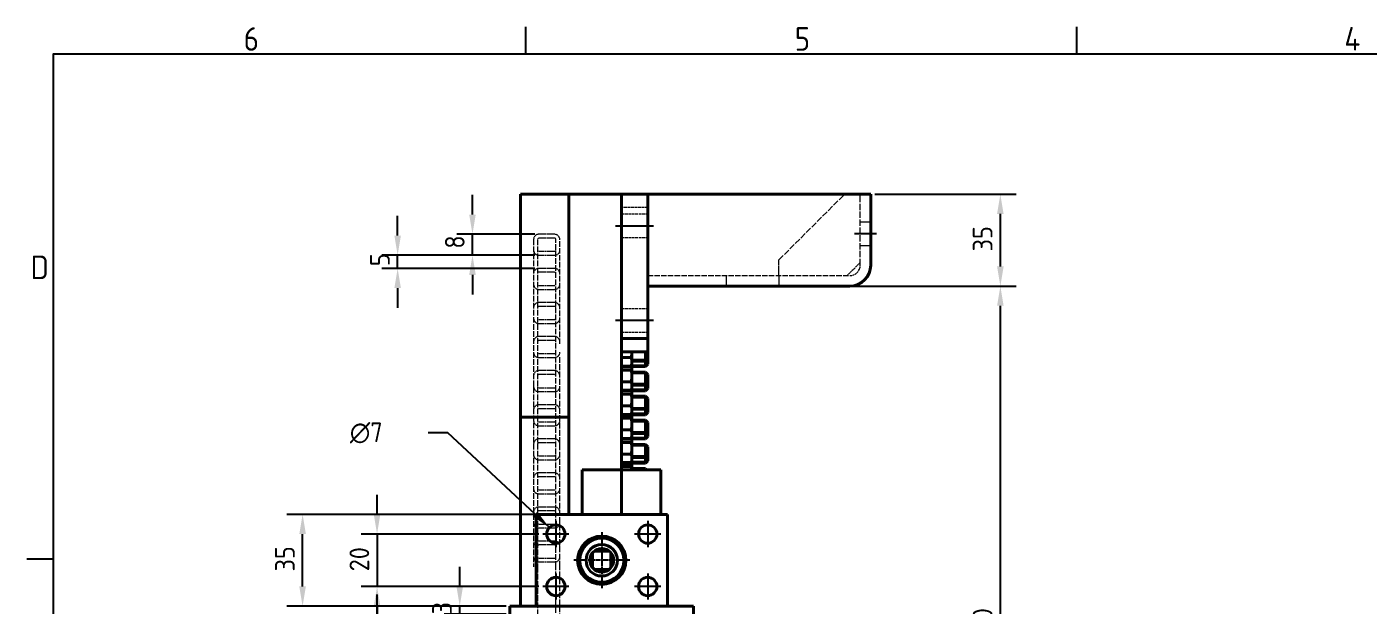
# Model space of a CAD drawing. Header units: millimetres. Extents: x 0 to 2375, y 0 to 3360.
# Drawn here: x 20 to 531, y 3120 to 3340 of the extents above; entities that cross this region are included whole.
import ezdxf

# ---------------------------------------------------------------- set-up
doc = ezdxf.new("R2010")
doc.units = ezdxf.units.MM
doc.linetypes.add('DPJA0641_Hot Stamping Coil$0$CHAIN', pattern=[0.3543, 0.2362, -0.0295, 0.0591, -0.0295])
doc.linetypes.add('DPJA0641_Hot Stamping Coil$0$DASHED', pattern=[0.2067, 0.1654, -0.0413])
for name, color, linetype, lineweight in [('DPJA0641_Hot Stamping Coil$0$가려진 것(ISO)', 2, 'DPJA0641_Hot Stamping Coil$0$DASHED', 18), ('DPJA0641_Hot Stamping Coil$0$가시적인 것(ISO)', 3, 'Continuous', 40), ('DPJA0641_Hot Stamping Coil$0$가시적인 좁은 것(ISO)', 3, 'Continuous', 35), ('DPJA0641_Hot Stamping Coil$0$경계(ISO)', 7, 'Continuous', 25), ('DPJA0641_Hot Stamping Coil$0$기호(ISO)', 5, 'Continuous', 25), ('DPJA0641_Hot Stamping Coil$0$중심 표식(ISO)', 1, 'Continuous', 25), ('DPJA0641_Hot Stamping Coil$0$중심선(ISO)', 1, 'Continuous', 25), ('DPJA0641_Hot Stamping Coil$0$치수(ISO)', 2, 'Continuous', 25)]:
    doc.layers.add(name, color=color, linetype=linetype, lineweight=lineweight)
doc.styles.add('DPJA0641_Hot Stamping Coil$0$문자 텍스트_PSTEK_POSCO', font='isocp.shx')
doc.styles.add('DPJA0641_Hot Stamping Coil$0$치수 텍스트_PSTEK_POSCO', font='isocp.shx')
doc.dimstyles.new('DPJA0641_Hot Stamping Coil$0$치수_PSTEK_POSCO', dxfattribs={"dimscale": 3, "dimtxt": 2.5, "dimasz": 2.5, "dimexe": 2, "dimexo": 0.5, "dimgap": 1, "dimtad": 1, "dimrnd": 1e-08, "dimdsep": 46, "dimtxsty": 'DPJA0641_Hot Stamping Coil$0$치수 텍스트_PSTEK_POSCO', "dimcen": 0.09, "dimdle": 10, "dimclrd": 7, "dimclre": 7, "dimclrt": 2, "dimadec": 1, "dimazin": 2, "dimtfac": 1, "dimtmove": 0, "dimatfit": 3, "dimfxl": 0, "dimtolj": 1, "dimlwd": -1, "dimlwe": -1, "dimarcsym": 0})
doc.dimstyles.new('DPJA0641_Hot Stamping Coil$0$치수_PSTEK_POSCO$7', dxfattribs={"dimscale": 3, "dimtxt": 2.5, "dimasz": 2.5, "dimexe": 2, "dimexo": 0.5, "dimgap": 1, "dimtad": 1, "dimrnd": 1e-08, "dimdsep": 46, "dimtxsty": 'DPJA0641_Hot Stamping Coil$0$치수 텍스트_PSTEK_POSCO', "dimcen": 0.09, "dimdle": 10, "dimclrd": 7, "dimclre": 7, "dimclrt": 2, "dimadec": 1, "dimazin": 2, "dimtfac": 1, "dimtmove": 0, "dimatfit": 3, "dimfxl": 0, "dimtolj": 1, "dimlwd": -1, "dimlwe": -1, "dimarcsym": 0})

# ---------------------------------------------------------------- blocks, each defined once
blk = doc.blocks.new('DPJA0641_Hot Stamping Coil$0$경계 Default Border')
at = {"layer": 'DPJA0641_Hot Stamping Coil$0$경계(ISO)'}
for p, q in [((70, 287), (70, 290.4)), ((140, 287), (140, 290.4)), ((10, 222.75), (6.6, 222.75))]:
    blk.add_line(p, q, dxfattribs=at)
at = {"layer": 'DPJA0641_Hot Stamping Coil$0$경계(ISO)', "flags": 128}
blk.add_lwpolyline([(10, 10), (10, 287), (410, 287), (410, 10), (10, 10)], dxfattribs=at)
at = {"layer": 'DPJA0641_Hot Stamping Coil$0$경계(ISO)', "color": 2, "char_height": 3, "attachment_point": 7, "style": 'DPJA0641_Hot Stamping Coil$0$문자 텍스트_PSTEK_POSCO'}
for s, insert in [('6', (34.14, 287.37)), ('5', (104.14, 287.37)), ('4', (173.97, 287.4)), ('D', (7.08, 258.35))]:
    blk.add_mtext(s, dxfattribs=dict(at, insert=insert))
blk = doc.blocks.new('*D265')
at = {"layer": 'Defpoints', "color": 0}
for p in [(184.78, 650.39), (203.91, 650.39), (203.91, 647.39)]:
    blk.add_point(p, dxfattribs=at)
at = {"layer": 'DPJA0641_Hot Stamping Coil$0$치수(ISO)', "color": 7}
for p, q in [((184.78, 657.89), (184.78, 665.39)), ((202.41, 650.39), (178.78, 650.39)), ((184.78, 647.39), (184.78, 650.39)), ((202.41, 647.39), (178.78, 647.39)), ((184.78, 639.89), (184.78, 632.39))]:
    blk.add_line(p, q, dxfattribs=at)
for points in [[(183.53, 657.89), (186.03, 657.89), (184.78, 650.39)], [(183.53, 639.89), (186.03, 639.89), (184.78, 647.39)]]:
    blk.add_solid(points, dxfattribs=at)
at = {"layer": 'DPJA0641_Hot Stamping Coil$0$치수(ISO)', "color": 2, "insert": (178.03, 647.24), "char_height": 7.5, "attachment_point": 4, "rotation": 90, "style": 'DPJA0641_Hot Stamping Coil$0$치수 텍스트_PSTEK_POSCO'}
blk.add_mtext('\\A1;3', dxfattribs=at)
blk = doc.blocks.new('*D266')
at = {"layer": 'Defpoints', "color": 0}
for p in [(124.89, 685.39), (231.41, 685.39), (203.91, 650.39)]:
    blk.add_point(p, dxfattribs=at)
at = {"layer": 'DPJA0641_Hot Stamping Coil$0$치수(ISO)', "color": 7}
for p, q in [((229.91, 685.39), (118.89, 685.39)), ((124.89, 657.89), (124.89, 677.89)), ((202.41, 650.39), (118.89, 650.39))]:
    blk.add_line(p, q, dxfattribs=at)
for points in [[(123.64, 677.89), (126.14, 677.89), (124.89, 685.39)], [(123.64, 657.89), (126.14, 657.89), (124.89, 650.39)]]:
    blk.add_solid(points, dxfattribs=at)
at = {"layer": 'DPJA0641_Hot Stamping Coil$0$치수(ISO)', "color": 2, "insert": (118.14, 663.61), "char_height": 7.5, "attachment_point": 4, "rotation": 90, "style": 'DPJA0641_Hot Stamping Coil$0$치수 텍스트_PSTEK_POSCO'}
blk.add_mtext('\\A1;35', dxfattribs=at)
blk = doc.blocks.new('*D268')
at = {"layer": 'Defpoints', "color": 0}
for p in [(216.41, 677.89), (153.27, 657.89), (216.41, 657.89)]:
    blk.add_point(p, dxfattribs=at)
at = {"layer": 'DPJA0641_Hot Stamping Coil$0$치수(ISO)', "color": 7}
for p, q in [((153.27, 685.39), (153.27, 692.89)), ((214.91, 677.89), (147.27, 677.89)), ((153.27, 677.89), (153.27, 657.89)), ((214.91, 657.89), (147.27, 657.89)), ((153.27, 650.39), (153.27, 642.89))]:
    blk.add_line(p, q, dxfattribs=at)
for points in [[(152.02, 685.39), (154.52, 685.39), (153.27, 677.89)], [(152.02, 650.39), (154.52, 650.39), (153.27, 657.89)]]:
    blk.add_solid(points, dxfattribs=at)
at = {"layer": 'DPJA0641_Hot Stamping Coil$0$치수(ISO)', "color": 2, "insert": (146.52, 663.67), "char_height": 7.5, "attachment_point": 4, "rotation": 90, "style": 'DPJA0641_Hot Stamping Coil$0$치수 텍스트_PSTEK_POSCO'}
blk.add_mtext('\\A1;20', dxfattribs=at)
blk = doc.blocks.new('*D269')
at = {"layer": 'Defpoints', "color": 0}
for p in [(216.41, 639.89), (153.27, 619.89), (216.41, 619.89)]:
    blk.add_point(p, dxfattribs=at)
at = {"layer": 'DPJA0641_Hot Stamping Coil$0$치수(ISO)', "color": 7}
for p, q in [((153.27, 647.39), (153.27, 654.89)), ((214.91, 639.89), (147.27, 639.89)), ((153.27, 639.89), (153.27, 619.89)), ((214.91, 619.89), (147.27, 619.89)), ((153.27, 612.39), (153.27, 604.89))]:
    blk.add_line(p, q, dxfattribs=at)
for points in [[(152.02, 647.39), (154.52, 647.39), (153.27, 639.89)], [(152.02, 612.39), (154.52, 612.39), (153.27, 619.89)]]:
    blk.add_solid(points, dxfattribs=at)
at = {"layer": 'DPJA0641_Hot Stamping Coil$0$치수(ISO)', "color": 2, "insert": (146.52, 625.67), "char_height": 7.5, "attachment_point": 4, "rotation": 90, "style": 'DPJA0641_Hot Stamping Coil$0$치수 텍스트_PSTEK_POSCO'}
blk.add_mtext('\\A1;20', dxfattribs=at)
blk = doc.blocks.new('*D282')
at = {"layer": 'Defpoints', "color": 0}
for p in [(333.41, 772.39), (390.8, 772.39), (333.41, 512.39)]:
    blk.add_point(p, dxfattribs=at)
at = {"layer": 'DPJA0641_Hot Stamping Coil$0$치수(ISO)', "color": 7}
for p, q in [((334.91, 772.39), (396.8, 772.39)), ((390.8, 519.89), (390.8, 764.89)), ((334.91, 512.39), (396.8, 512.39))]:
    blk.add_line(p, q, dxfattribs=at)
for points in [[(389.55, 764.89), (392.05, 764.89), (390.8, 772.39)], [(389.55, 519.89), (392.05, 519.89), (390.8, 512.39)]]:
    blk.add_solid(points, dxfattribs=at)
at = {"layer": 'DPJA0641_Hot Stamping Coil$0$치수(ISO)', "color": 2, "insert": (384.05, 635.54), "char_height": 7.5, "attachment_point": 4, "rotation": 90, "style": 'DPJA0641_Hot Stamping Coil$0$치수 텍스트_PSTEK_POSCO'}
blk.add_mtext('\\A1;260', dxfattribs=at)
blk = doc.blocks.new('*D283')
at = {"layer": 'Defpoints', "color": 0}
for p in [(341.41, 807.39), (390.8, 807.39), (333.41, 772.39)]:
    blk.add_point(p, dxfattribs=at)
at = {"layer": 'DPJA0641_Hot Stamping Coil$0$치수(ISO)', "color": 7}
for p, q in [((342.91, 807.39), (396.8, 807.39)), ((390.8, 779.89), (390.8, 799.89)), ((334.91, 772.39), (396.8, 772.39))]:
    blk.add_line(p, q, dxfattribs=at)
for points in [[(389.55, 799.89), (392.05, 799.89), (390.8, 807.39)], [(389.55, 779.89), (392.05, 779.89), (390.8, 772.39)]]:
    blk.add_solid(points, dxfattribs=at)
at = {"layer": 'DPJA0641_Hot Stamping Coil$0$치수(ISO)', "color": 2, "insert": (384.05, 785.61), "char_height": 7.5, "attachment_point": 4, "rotation": 90, "style": 'DPJA0641_Hot Stamping Coil$0$치수 텍스트_PSTEK_POSCO'}
blk.add_mtext('\\A1;35', dxfattribs=at)
blk = doc.blocks.new('*D298')
at = {"layer": 'Defpoints', "color": 0}
for p in [(189.63, 792.16), (214.91, 792.16), (214.91, 784.16)]:
    blk.add_point(p, dxfattribs=at)
at = {"layer": 'DPJA0641_Hot Stamping Coil$0$치수(ISO)', "color": 7}
for p, q in [((189.63, 799.66), (189.63, 807.16)), ((213.41, 792.16), (183.63, 792.16)), ((189.63, 784.16), (189.63, 792.16)), ((213.41, 784.16), (183.63, 784.16)), ((189.63, 776.66), (189.63, 769.16))]:
    blk.add_line(p, q, dxfattribs=at)
for points in [[(188.38, 799.66), (190.88, 799.66), (189.63, 792.16)], [(188.38, 776.66), (190.88, 776.66), (189.63, 784.16)]]:
    blk.add_solid(points, dxfattribs=at)
at = {"layer": 'DPJA0641_Hot Stamping Coil$0$치수(ISO)', "color": 2, "insert": (182.88, 786.66), "char_height": 7.5, "attachment_point": 4, "rotation": 90, "style": 'DPJA0641_Hot Stamping Coil$0$치수 텍스트_PSTEK_POSCO'}
blk.add_mtext('\\A1;8', dxfattribs=at)
blk = doc.blocks.new('*D299')
at = {"layer": 'Defpoints', "color": 0}
for p in [(161.11, 784.16), (214.91, 784.16), (214.91, 779.16)]:
    blk.add_point(p, dxfattribs=at)
at = {"layer": 'DPJA0641_Hot Stamping Coil$0$치수(ISO)', "color": 7}
for p, q in [((161.11, 791.66), (161.11, 799.16)), ((213.41, 784.16), (155.11, 784.16)), ((161.11, 779.16), (161.11, 784.16)), ((213.41, 779.16), (155.11, 779.16)), ((161.11, 771.66), (161.11, 764.16))]:
    blk.add_line(p, q, dxfattribs=at)
for points in [[(159.86, 791.66), (162.36, 791.66), (161.11, 784.16)], [(159.86, 771.66), (162.36, 771.66), (161.11, 779.16)]]:
    blk.add_solid(points, dxfattribs=at)
at = {"layer": 'DPJA0641_Hot Stamping Coil$0$치수(ISO)', "color": 2, "insert": (154.36, 780), "char_height": 7.5, "attachment_point": 4, "rotation": 90, "style": 'DPJA0641_Hot Stamping Coil$0$치수 텍스트_PSTEK_POSCO'}
blk.add_mtext('\\A1;5', dxfattribs=at)
blk = doc.blocks.new('DPJA0641_Hot Stamping Coil')
at = {"layer": 'DPJA0641_Hot Stamping Coil$0$가려진 것(ISO)', "color": 131, "ltscale": 14.253886}
blk.add_line((306.41, 782.392), (331.41, 807.392), dxfattribs=at)
at = {"layer": 'DPJA0641_Hot Stamping Coil$0$가려진 것(ISO)', "color": 131, "ltscale": 14.513788}
blk.add_line((337.41, 780.392), (337.41, 807.392), dxfattribs=at)
at = {"layer": 'DPJA0641_Hot Stamping Coil$0$가려진 것(ISO)', "color": 131, "ltscale": 6.348889}
for p, q in [((256.41, 802.392), (246.41, 802.392)), ((246.41, 799.892), (256.41, 799.892)), ((246.41, 790.892), (256.41, 790.892)), ((246.41, 763.892), (256.41, 763.892)), ((246.41, 754.892), (256.41, 754.892))]:
    blk.add_line(p, q, dxfattribs=at)
at = {"layer": 'DPJA0641_Hot Stamping Coil$0$가려진 것(ISO)', "color": 131, "ltscale": 2.539495}
for p, q in [((337.41, 796.892), (341.41, 796.892)), ((337.41, 787.892), (341.41, 787.892)), ((286.41, 772.392), (286.41, 776.392)), ((306.41, 776.392), (306.41, 772.392))]:
    blk.add_line(p, q, dxfattribs=at)
at = {"layer": 'DPJA0641_Hot Stamping Coil$0$가려진 것(ISO)', "color": 1, "ltscale": 3.809293}
for p, q in [((220.91, 792.156), (214.91, 792.156)), ((220.91, 790.656), (214.91, 790.656)), ((214.91, 785.657), (220.91, 785.657)), ((214.91, 784.157), (220.91, 784.157)), ((220.91, 779.158), (214.91, 779.158)), ((220.91, 777.658), (214.91, 777.658)), ((214.91, 772.659), (220.91, 772.659)), ((214.91, 771.159), (220.91, 771.159)), ((220.91, 766.159), (214.91, 766.159)), ((220.91, 764.659), (214.91, 764.659)), ((214.91, 759.661), (220.91, 759.661)), ((214.91, 758.161), (220.91, 758.161)), ((220.91, 753.161), (214.91, 753.161)), ((220.91, 751.661), (214.91, 751.661)), ((214.91, 746.663), (220.91, 746.663)), ((214.91, 745.163), (220.91, 745.163)), ((220.91, 740.164), (214.91, 740.164)), ((220.91, 738.664), (214.91, 738.664)), ((214.91, 733.666), (220.91, 733.666)), ((214.91, 732.166), (220.91, 732.166)), ((220.91, 727.167), (214.91, 727.167)), ((220.91, 725.667), (214.91, 725.667)), ((214.91, 720.67), (220.91, 720.67)), ((214.91, 719.17), (220.91, 719.17)), ((220.91, 714.172), (214.91, 714.172)), ((220.91, 712.672), (214.91, 712.672)), ((214.91, 707.676), (220.91, 707.676)), ((214.91, 706.176), (220.91, 706.176)), ((220.91, 701.178), (214.91, 701.178)), ((220.91, 699.678), (214.91, 699.678)), ((214.91, 694.684), (220.91, 694.684)), ((214.91, 693.184), (220.91, 693.184)), ((220.91, 688.189), (214.91, 688.189)), ((220.91, 686.689), (214.91, 686.689)), ((214.91, 681.699), (220.91, 681.699)), ((214.91, 680.199), (220.91, 680.199)), ((220.91, 675.207), (214.91, 675.207)), ((220.91, 673.707), (214.91, 673.707)), ((214.91, 668.728), (220.91, 668.728)), ((214.91, 667.228), (220.91, 667.228))]:
    blk.add_line(p, q, dxfattribs=at)
at = {"layer": 'DPJA0641_Hot Stamping Coil$0$가려진 것(ISO)', "color": 131, "ltscale": 3.809293}
blk.add_line((306.41, 776.392), (306.41, 782.392), dxfattribs=at)
at = {"layer": 'DPJA0641_Hot Stamping Coil$0$가려진 것(ISO)', "color": 131, "ltscale": 4.489313}
blk.add_line((337.41, 781.392), (332.41, 776.392), dxfattribs=at)
at = {"layer": 'DPJA0641_Hot Stamping Coil$0$가려진 것(ISO)', "color": 131, "ltscale": 12.417352}
blk.add_line((256.41, 776.392), (333.41, 776.392), dxfattribs=at)
at = {"layer": 'DPJA0641_Hot Stamping Coil$0$가려진 것(ISO)', "color": 1, "ltscale": 1.994494}
for centre, start, end in [((214.91, 790.156), 90, 180), ((220.91, 790.156), 0, 90), ((214.91, 786.157), 180, 270), ((220.91, 786.157), 270, 0), ((214.91, 777.158), 90, 180), ((220.91, 777.158), 0, 90), ((214.91, 773.159), 180, 270), ((220.91, 773.159), 270, 0), ((214.91, 764.159), 90, 180), ((220.91, 764.159), 0, 90), ((214.91, 760.161), 180, 270), ((220.91, 760.161), 270, 0), ((214.91, 751.161), 90, 180), ((220.91, 751.161), 0, 90), ((214.91, 747.163), 180, 270), ((220.91, 747.163), 270, 0), ((214.91, 738.164), 90, 180), ((220.91, 738.164), 0, 90), ((214.91, 734.166), 180, 270), ((220.91, 734.166), 270, 0), ((214.91, 725.167), 90, 180), ((220.91, 725.167), 0, 90), ((214.91, 721.17), 180, 270), ((220.91, 721.17), 270, 0), ((214.91, 712.172), 90, 180), ((220.91, 712.172), 0, 90), ((214.91, 708.176), 180, 270), ((220.91, 708.176), 270, 0), ((214.91, 699.178), 90, 180), ((220.91, 699.178), 0, 90), ((214.91, 695.184), 180, 270), ((220.91, 695.184), 270, 0), ((214.91, 686.189), 90, 180), ((220.91, 686.189), 0, 90), ((214.91, 682.199), 180, 270), ((220.91, 682.199), 270, 0), ((214.91, 673.207), 90, 180), ((220.91, 673.207), 0, 90), ((214.91, 669.228), 180, 270), ((220.91, 669.228), 270, 0)]:
    blk.add_arc(centre, 2, start, end, dxfattribs=at)
at = {"layer": 'DPJA0641_Hot Stamping Coil$0$가려진 것(ISO)', "color": 1, "ltscale": 0.498548}
for centre, start, end in [((214.91, 790.156), 90, 180), ((220.91, 790.156), 0, 90), ((214.91, 786.157), 180, 270), ((220.91, 786.157), 270, 0), ((214.91, 777.158), 90, 180), ((220.91, 777.158), 0, 90), ((214.91, 773.159), 180, 270), ((220.91, 773.159), 270, 0), ((214.91, 764.159), 90, 180), ((220.91, 764.159), 0, 90), ((214.91, 760.161), 180, 270), ((220.91, 760.161), 270, 0), ((214.91, 751.161), 90, 180), ((214.91, 747.163), 180, 270), ((220.91, 751.161), 0, 90), ((220.91, 747.163), 270, 0), ((214.91, 738.164), 90, 180), ((220.91, 738.164), 0, 90), ((214.91, 734.166), 180, 270), ((220.91, 734.166), 270, 0), ((214.91, 725.167), 90, 180), ((220.91, 725.167), 0, 90), ((214.91, 721.17), 180, 270), ((220.91, 721.17), 270, 0), ((214.91, 712.172), 90, 180), ((220.91, 712.172), 0, 90), ((214.91, 708.176), 180, 270), ((220.91, 708.176), 270, 0), ((214.91, 699.178), 90, 180), ((220.91, 699.178), 0, 90), ((214.91, 695.184), 180, 270), ((220.91, 695.184), 270, 0), ((214.91, 686.189), 90, 180), ((220.91, 686.189), 0, 90), ((214.91, 682.199), 180, 270), ((220.91, 682.199), 270, 0), ((214.91, 673.207), 90, 180), ((220.91, 673.207), 0, 90), ((214.91, 669.228), 180, 270), ((220.91, 669.228), 270, 0)]:
    blk.add_arc(centre, 0.5, start, end, dxfattribs=at)
at = {"layer": 'DPJA0641_Hot Stamping Coil$0$가려진 것(ISO)', "color": 131, "ltscale": 4.850779}
blk.add_arc((333.41, 780.392), 4, 270, 0, dxfattribs=at)
at = {"layer": 'DPJA0641_Hot Stamping Coil$0$가려진 것(ISO)', "color": 1, "ltscale": 12.992496}
for points, knots in [([(212.91, 790.156), (212.91, 790.156), (212.91, 790.06), (212.91, 789.269), (212.91, 787.735), (212.91, 782.844), (212.91, 779.478), (212.91, 768.907), (212.91, 760.614), (212.91, 740.914), (212.91, 729.522), (212.91, 704.511), (212.91, 690.881), (212.91, 672.986), (212.91, 669.201), (212.91, 665.392)], [516.3188979, 516.3188979, 516.3188979, 516.3188979, 517.2419115, 517.2419115, 520.1213823, 520.1213823, 523.0165413, 523.0165413, 527.3840194, 527.3840194, 531.7333799, 531.7333799, 536.1063925, 536.1063925, 537.2653422, 537.2653422, 537.2653422, 537.2653422]), ([(214.41, 790.156), (214.41, 790.156), (214.41, 790.06), (214.41, 789.269), (214.41, 787.735), (214.41, 782.844), (214.41, 779.478), (214.41, 768.907), (214.41, 760.614), (214.41, 740.914), (214.41, 729.522), (214.41, 704.511), (214.41, 690.881), (214.41, 672.986), (214.41, 669.201), (214.41, 665.392)], [516.3188979, 516.3188979, 516.3188979, 516.3188979, 517.2419115, 517.2419115, 520.1213823, 520.1213823, 523.0165413, 523.0165413, 527.3840194, 527.3840194, 531.7333799, 531.7333799, 536.1063925, 536.1063925, 537.2653422, 537.2653422, 537.2653422, 537.2653422]), ([(221.41, 665.392), (221.41, 669.201), (221.41, 672.986), (221.41, 690.881), (221.41, 704.511), (221.41, 729.522), (221.41, 740.914), (221.41, 760.614), (221.41, 768.907), (221.41, 779.478), (221.41, 782.844), (221.41, 787.735), (221.41, 789.269), (221.41, 790.06), (221.41, 790.156), (221.41, 790.156)], [-537.2653422, -537.2653422, -537.2653422, -537.2653422, -536.1063925, -536.1063925, -531.7333799, -531.7333799, -527.3840194, -527.3840194, -523.0165413, -523.0165413, -520.1213823, -520.1213823, -517.2419115, -517.2419115, -516.3188979, -516.3188979, -516.3188979, -516.3188979])]:
    blk.add_open_spline(points, degree=3, knots=knots, dxfattribs=at)
at = {"layer": 'DPJA0641_Hot Stamping Coil$0$가려진 것(ISO)', "color": 1, "ltscale": 12.815283}
blk.add_open_spline([(222.91, 750.337), (222.91, 750.473), (222.91, 750.608), (222.91, 760.614), (222.91, 768.907), (222.91, 779.478), (222.91, 782.844), (222.91, 787.735), (222.91, 789.269), (222.91, 790.06), (222.91, 790.156), (222.91, 790.156)], degree=3, knots=[-527.4438943, -527.4438943, -527.4438943, -527.4438943, -527.3840194, -527.3840194, -523.0165413, -523.0165413, -520.1213823, -520.1213823, -517.2419115, -517.2419115, -516.3188979, -516.3188979, -516.3188979, -516.3188979], dxfattribs=at)
at = {"layer": 'DPJA0641_Hot Stamping Coil$0$가려진 것(ISO)', "color": 1, "ltscale": 13.434657}
blk.add_open_spline([(222.91, 665.392), (222.91, 669.201), (222.91, 672.986), (222.91, 690.881), (222.91, 704.511), (222.91, 727.464), (222.91, 737.125), (222.91, 745.752)], degree=3, knots=[-537.2653422, -537.2653422, -537.2653422, -537.2653422, -536.1063925, -536.1063925, -531.7333799, -531.7333799, -528.1017722, -528.1017722, -528.1017722, -528.1017722], dxfattribs=at)
at = {"layer": 'DPJA0641_Hot Stamping Coil$0$가려진 것(ISO)', "color": 1, "ltscale": 13.145829}
for points, knots in [([(214.41, 665.392), (214.41, 653.379), (214.41, 641.07), (214.41, 616.497), (214.41, 604.241), (214.41, 578.062), (214.41, 564.461), (214.41, 545.477), (214.41, 539.016), (214.41, 522.246), (214.41, 513.752), (214.41, 504.33), (214.41, 501.974), (214.41, 501.191), (214.41, 501.128), (214.41, 501.128)], [446.4660315, 446.4660315, 446.4660315, 446.4660315, 450.1309496, 450.1309496, 453.8629104, 453.8629104, 458.4984485, 458.4984485, 461.2210654, 461.2210654, 466.4002561, 466.4002561, 470.1861969, 470.1861969, 470.9204612, 470.9204612, 470.9204612, 470.9204612]), ([(221.41, 501.128), (221.41, 501.128), (221.41, 501.191), (221.41, 501.974), (221.41, 504.33), (221.41, 513.752), (221.41, 522.246), (221.41, 539.016), (221.41, 545.477), (221.41, 564.461), (221.41, 578.062), (221.41, 604.241), (221.41, 616.497), (221.41, 641.07), (221.41, 653.379), (221.41, 665.392)], [-470.9204612, -470.9204612, -470.9204612, -470.9204612, -470.1861969, -470.1861969, -466.4002561, -466.4002561, -461.2210654, -461.2210654, -458.4984485, -458.4984485, -453.8629104, -453.8629104, -450.1309496, -450.1309496, -446.4660315, -446.4660315, -446.4660315, -446.4660315])]:
    blk.add_open_spline(points, degree=3, knots=knots, dxfattribs=at)
at = {"layer": 'DPJA0641_Hot Stamping Coil$0$가려진 것(ISO)', "color": 1, "ltscale": 12.974359}
blk.add_open_spline([(222.91, 546.165), (222.91, 548.222), (222.91, 550.335), (222.91, 564.461), (222.91, 578.062), (222.91, 604.241), (222.91, 616.497), (222.91, 641.07), (222.91, 653.379), (222.91, 665.392)], degree=3, knots=[-459.338276, -459.338276, -459.338276, -459.338276, -458.4984485, -458.4984485, -453.8629104, -453.8629104, -450.1309496, -450.1309496, -446.4660315, -446.4660315, -446.4660315, -446.4660315], dxfattribs=at)
at = {"layer": 'DPJA0641_Hot Stamping Coil$0$가시적인 것(ISO)', "color": 8}
for p, q in [((207.91, 807.392), (207.91, 722.392)), ((226.41, 807.392), (207.91, 807.392)), ((207.91, 722.392), (226.41, 722.392)), ((207.91, 650.392), (207.91, 722.392)), ((226.41, 685.392), (226.41, 722.392))]:
    blk.add_line(p, q, dxfattribs=at)
at = {"layer": 'DPJA0641_Hot Stamping Coil$0$가시적인 것(ISO)'}
for p, q in [((226.41, 685.392), (226.41, 807.392)), ((226.41, 807.392), (246.41, 807.392)), ((246.41, 807.392), (246.41, 702.392)), ((250.41, 747.372), (250.41, 747.392)), ((250.41, 743.508), (250.41, 747.372)), ((255.51, 747.392), (255.51, 743.837)), ((256.41, 747.392), (256.41, 744.737)), ((246.41, 745.141), (250.053, 745.141)), ((246.41, 741.875), (250.053, 741.875)), ((250.41, 742.337), (250.329, 742.196)), ((255.51, 743.837), (250.41, 743.837)), ((250.41, 742.337), (250.41, 743.508)), ((250.41, 741.144), (250.41, 742.337)), ((256.41, 744.737), (255.51, 743.837)), ((255.51, 743.837), (255.51, 741.715)), ((256.41, 742.615), (255.51, 741.715)), ((256.41, 744.737), (256.41, 742.615)), ((246.41, 741.606), (250.053, 741.606)), ((246.41, 740.41), (250.053, 740.41)), ((250.41, 741.144), (250.329, 741.285)), ((255.51, 741.715), (250.41, 741.715)), ((250.41, 741.008), (250.41, 741.144)), ((250.41, 738.18), (250.41, 741.008)), ((255.51, 739.644), (250.41, 739.644)), ((250.41, 734.316), (250.41, 738.18)), ((255.51, 739.644), (255.51, 734.644)), ((256.41, 738.744), (255.51, 739.644)), ((256.41, 738.744), (256.41, 735.544)), ((246.41, 735.949), (250.053, 735.949)), ((246.41, 732.683), (250.053, 732.683)), ((246.41, 732.413), (250.053, 732.413)), ((250.41, 733.144), (250.329, 733.003)), ((250.41, 731.952), (250.329, 732.093)), ((255.51, 734.644), (250.41, 734.644)), ((250.41, 733.144), (250.41, 734.316)), ((250.41, 731.952), (250.41, 733.144)), ((255.51, 732.523), (250.41, 732.523)), ((250.41, 731.816), (250.41, 731.952)), ((250.41, 728.987), (250.41, 731.816)), ((256.41, 735.544), (255.51, 734.644)), ((255.51, 734.644), (255.51, 732.523)), ((256.41, 733.423), (255.51, 732.523)), ((256.41, 735.544), (256.41, 733.423)), ((246.41, 731.218), (250.053, 731.218)), ((246.41, 726.757), (250.053, 726.757)), ((255.51, 730.452), (250.41, 730.452)), ((250.41, 725.124), (250.41, 728.987)), ((255.51, 730.452), (255.51, 725.452)), ((256.41, 729.552), (255.51, 730.452)), ((256.41, 729.552), (256.41, 726.352)), ((246.41, 723.491), (250.053, 723.491)), ((246.41, 723.221), (250.053, 723.221)), ((246.41, 722.026), (250.053, 722.026)), ((250.41, 723.952), (250.329, 723.811)), ((250.41, 722.76), (250.329, 722.901)), ((255.51, 725.452), (250.41, 725.452)), ((250.41, 723.952), (250.41, 725.124)), ((250.41, 722.76), (250.41, 723.952)), ((255.51, 723.331), (250.41, 723.331)), ((250.41, 722.623), (250.41, 722.76)), ((250.41, 719.795), (250.41, 722.623)), ((256.41, 726.352), (255.51, 725.452)), ((255.51, 725.452), (255.51, 723.331)), ((256.41, 724.231), (255.51, 723.331)), ((256.41, 726.352), (256.41, 724.231)), ((246.41, 717.564), (250.053, 717.564)), ((255.51, 721.26), (250.41, 721.26)), ((250.41, 715.931), (250.41, 719.795)), ((255.51, 716.26), (250.41, 716.26)), ((255.51, 721.26), (255.51, 716.26)), ((256.41, 720.36), (255.51, 721.26)), ((256.41, 717.16), (255.51, 716.26)), ((255.51, 716.26), (255.51, 714.138)), ((256.41, 720.36), (256.41, 717.16)), ((256.41, 717.16), (256.41, 715.038)), ((246.41, 714.298), (250.053, 714.298)), ((246.41, 714.029), (250.053, 714.029)), ((246.41, 712.833), (250.053, 712.833)), ((250.41, 714.76), (250.329, 714.618)), ((250.41, 713.567), (250.329, 713.708)), ((250.41, 714.76), (250.41, 715.931)), ((250.41, 713.567), (250.41, 714.76)), ((255.51, 714.138), (250.41, 714.138)), ((250.41, 713.431), (250.41, 713.567)), ((250.41, 710.602), (250.41, 713.431)), ((255.51, 712.067), (250.41, 712.067)), ((256.41, 715.038), (255.51, 714.138)), ((255.51, 712.067), (255.51, 707.067)), ((256.41, 711.167), (255.51, 712.067)), ((256.41, 711.167), (256.41, 707.967)), ((246.41, 708.372), (250.053, 708.372)), ((250.41, 706.739), (250.41, 710.602)), ((255.51, 707.067), (250.41, 707.067)), ((250.41, 705.567), (250.41, 706.739)), ((256.41, 707.967), (255.51, 707.067)), ((255.51, 707.067), (255.51, 704.946)), ((256.41, 707.967), (256.41, 705.846)), ((246.41, 702.392), (231.41, 702.392)), ((231.41, 685.392), (231.41, 702.392)), ((246.41, 705.106), (250.053, 705.106)), ((246.41, 704.836), (250.053, 704.836)), ((246.41, 703.641), (250.053, 703.641)), ((246.41, 702.392), (261.41, 702.392)), ((246.41, 685.392), (246.41, 702.392)), ((250.41, 705.567), (250.329, 705.426)), ((250.41, 704.375), (250.329, 704.516)), ((250.41, 704.375), (250.41, 705.567)), ((255.51, 704.946), (250.41, 704.946)), ((250.41, 704.238), (250.41, 704.375)), ((250.41, 702.392), (250.41, 704.238)), ((255.51, 702.875), (250.41, 702.875)), ((256.41, 705.846), (255.51, 704.946)), ((255.51, 702.875), (255.51, 702.392)), ((255.993, 702.392), (255.51, 702.875)), ((261.41, 702.392), (261.41, 685.392)), ((235.41, 665.064), (235.41, 670.72)), ((236.082, 671.392), (241.739, 671.392)), ((242.41, 670.72), (242.41, 665.064)), ((241.739, 664.392), (236.082, 664.392))]:
    blk.add_line(p, q, dxfattribs=at)
at = {"layer": 'DPJA0641_Hot Stamping Coil$0$가시적인 것(ISO)', "color": 131}
for p, q in [((246.41, 807.392), (246.41, 752.392)), ((256.41, 807.392), (246.41, 807.392)), ((341.41, 807.392), (256.41, 807.392)), ((256.41, 780.392), (256.41, 807.392)), ((256.41, 752.392), (256.41, 807.392)), ((341.41, 807.392), (341.41, 780.392)), ((256.41, 772.392), (333.41, 772.392)), ((256.41, 752.392), (246.41, 752.392)), ((256.41, 747.392), (256.41, 752.392)), ((246.41, 747.392), (256.41, 747.392))]:
    blk.add_line(p, q, dxfattribs=at)
at = {"layer": 'DPJA0641_Hot Stamping Coil$0$가시적인 것(ISO)', "color": 1}
for p, q in [((263.91, 685.392), (213.91, 685.392)), ((213.91, 685.392), (213.91, 650.392)), ((263.91, 650.392), (263.91, 685.392))]:
    blk.add_line(p, q, dxfattribs=at)
at = {"layer": 'DPJA0641_Hot Stamping Coil$0$가시적인 것(ISO)', "color": 7}
for p, q in [((203.91, 650.392), (273.91, 650.392)), ((203.91, 647.392), (203.91, 650.392)), ((273.91, 650.392), (273.91, 647.392))]:
    blk.add_line(p, q, dxfattribs=at)
at = {"layer": 'DPJA0641_Hot Stamping Coil$0$가시적인 것(ISO)', "color": 1}
for centre, radius in [((221.41, 677.892), 3.5), ((256.41, 677.892), 3.5), ((238.91, 667.892), 9.2), ((238.91, 667.892), 6), ((238.91, 667.892), 4.5), ((221.41, 657.892), 3.5), ((256.41, 657.892), 3.5)]:
    blk.add_circle(centre, radius, dxfattribs=at)
at = {"layer": 'DPJA0641_Hot Stamping Coil$0$가시적인 것(ISO)'}
blk.add_circle((238.91, 667.892), 8.4, dxfattribs=at)
at = {"layer": 'DPJA0641_Hot Stamping Coil$0$가시적인 것(ISO)', "color": 131}
blk.add_arc((333.41, 780.392), 8, 270, 0, dxfattribs=at)
at = {"layer": 'DPJA0641_Hot Stamping Coil$0$가시적인 것(ISO)'}
for points, weights in [([(250.053, 745.141), (250.41, 746.337), (250.41, 747.372)], [1, 1.0379548493, 1]), ([(250.41, 747.372), (250.41, 747.382), (250.41, 747.392)], [1, 1.000353809, 1.00070102171]), ([(250.41, 743.508), (250.41, 744.266), (250.053, 745.141)], [1, 1.0379548493, 1]), ([(250.053, 741.875), (250.41, 742.75), (250.41, 743.508)], [1, 1.0379548493, 1]), ([(250.329, 742.196), (250.241, 742.044), (250.053, 741.875)], [1.01895290532, 1.01965956375, 1]), ([(250.193, 741.467), (250.287, 741.851), (250.339, 742.213)], [1.0128543013, 1.02004336258, 1.01879186189]), ([(250.41, 741.008), (250.41, 741.285), (250.053, 741.606)], [1, 1.0379548493, 1]), ([(250.053, 740.41), (250.41, 740.731), (250.41, 741.008)], [1, 1.0379548493, 1]), ([(250.41, 738.18), (250.41, 739.215), (250.053, 740.41)], [1, 1.0379548493, 1]), ([(250.053, 735.949), (250.41, 737.144), (250.41, 738.18)], [1, 1.0379548493, 1]), ([(250.41, 734.316), (250.41, 735.074), (250.053, 735.949)], [1, 1.0379548493, 1]), ([(250.053, 732.683), (250.41, 733.558), (250.41, 734.316)], [1, 1.0379548493, 1]), ([(250.329, 733.003), (250.241, 732.852), (250.053, 732.683)], [1.01895290532, 1.01965956375, 1]), ([(250.41, 731.816), (250.41, 732.093), (250.053, 732.413)], [1, 1.0379548493, 1]), ([(250.053, 731.218), (250.41, 731.538), (250.41, 731.816)], [1, 1.0379548493, 1]), ([(250.193, 732.275), (250.287, 732.659), (250.339, 733.021)], [1.0128543013, 1.02004336258, 1.01879186189]), ([(250.41, 728.987), (250.41, 730.023), (250.053, 731.218)], [1, 1.0379548493, 1]), ([(250.053, 726.757), (250.41, 727.952), (250.41, 728.987)], [1, 1.0379548493, 1]), ([(250.41, 725.124), (250.41, 725.881), (250.053, 726.757)], [1, 1.0379548493, 1]), ([(250.053, 723.491), (250.41, 724.366), (250.41, 725.124)], [1, 1.0379548493, 1]), ([(250.329, 723.811), (250.241, 723.659), (250.053, 723.491)], [1.01895290532, 1.01965956375, 1]), ([(250.41, 722.623), (250.41, 722.901), (250.053, 723.221)], [1, 1.0379548493, 1]), ([(250.053, 722.026), (250.41, 722.346), (250.41, 722.623)], [1, 1.0379548493, 1]), ([(250.41, 719.795), (250.41, 720.83), (250.053, 722.026)], [1, 1.0379548493, 1]), ([(250.193, 723.082), (250.287, 723.467), (250.339, 723.829)], [1.0128543013, 1.02004336258, 1.01879186189]), ([(250.053, 717.564), (250.41, 718.76), (250.41, 719.795)], [1, 1.0379548493, 1]), ([(250.41, 715.931), (250.41, 716.689), (250.053, 717.564)], [1, 1.0379548493, 1]), ([(250.053, 714.298), (250.41, 715.173), (250.41, 715.931)], [1, 1.0379548493, 1]), ([(250.329, 714.618), (250.241, 714.467), (250.053, 714.298)], [1.01895290532, 1.01965956375, 1]), ([(250.41, 713.431), (250.41, 713.708), (250.053, 714.029)], [1, 1.0379548493, 1]), ([(250.053, 712.833), (250.41, 713.153), (250.41, 713.431)], [1, 1.0379548493, 1]), ([(250.41, 710.602), (250.41, 711.638), (250.053, 712.833)], [1, 1.0379548493, 1]), ([(250.193, 713.89), (250.287, 714.274), (250.339, 714.636)], [1.0128543013, 1.02004336258, 1.01879186189]), ([(250.053, 708.372), (250.41, 709.567), (250.41, 710.602)], [1, 1.0379548493, 1]), ([(250.41, 706.739), (250.41, 707.497), (250.053, 708.372)], [1, 1.0379548493, 1]), ([(250.053, 705.106), (250.41, 705.981), (250.41, 706.739)], [1, 1.0379548493, 1]), ([(250.329, 705.426), (250.241, 705.275), (250.053, 705.106)], [1.01895290532, 1.01965956375, 1]), ([(250.41, 704.238), (250.41, 704.516), (250.053, 704.836)], [1, 1.0379548493, 1]), ([(250.053, 703.641), (250.41, 703.961), (250.41, 704.238)], [1, 1.0379548493, 1]), ([(250.337, 702.392), (250.25, 702.981), (250.053, 703.641)], [1.01884078863, 1.02058770404, 1]), ([(250.193, 704.698), (250.287, 705.082), (250.339, 705.444)], [1.0128543013, 1.02004336258, 1.01879186189])]:
    blk.add_rational_spline(points, weights, degree=2, dxfattribs=at)
at = {"layer": 'DPJA0641_Hot Stamping Coil$0$가시적인 좁은 것(ISO)'}
for p, q in [((250.41, 744.315), (255.51, 744.315)), ((250.41, 742.194), (255.51, 742.194)), ((255.51, 739.166), (250.41, 739.166)), ((250.41, 735.123), (255.51, 735.123)), ((250.41, 733.002), (255.51, 733.002)), ((255.51, 729.973), (250.41, 729.973)), ((250.41, 725.93), (255.51, 725.93)), ((250.41, 723.809), (255.51, 723.809)), ((255.51, 720.781), (250.41, 720.781)), ((250.41, 716.738), (255.51, 716.738)), ((250.41, 714.617), (255.51, 714.617)), ((255.51, 711.589), (250.41, 711.589)), ((250.41, 707.546), (255.51, 707.546)), ((250.41, 705.424), (255.51, 705.424)), ((255.51, 702.396), (250.41, 702.396))]:
    blk.add_line(p, q, dxfattribs=at)
at = {"layer": 'DPJA0641_Hot Stamping Coil$0$중심 표식(ISO)', "linetype": 'DPJA0641_Hot Stamping Coil$0$CHAIN', "ltscale": 3.703925}
for p, q in [((221.41, 682.892), (221.41, 672.892)), ((256.41, 682.892), (256.41, 672.892)), ((226.41, 677.892), (216.41, 677.892)), ((261.41, 677.892), (251.41, 677.892)), ((221.41, 662.892), (221.41, 652.892)), ((256.41, 662.892), (256.41, 652.892)), ((226.41, 657.892), (216.41, 657.892)), ((261.41, 657.892), (251.41, 657.892))]:
    blk.add_line(p, q, dxfattribs=at)
at = {"layer": 'DPJA0641_Hot Stamping Coil$0$중심 표식(ISO)', "linetype": 'DPJA0641_Hot Stamping Coil$0$CHAIN', "ltscale": 7.926513}
for p, q in [((238.91, 678.592), (238.91, 657.192)), ((249.61, 667.892), (228.21, 667.892))]:
    blk.add_line(p, q, dxfattribs=at)
at = {"layer": 'DPJA0641_Hot Stamping Coil$0$중심선(ISO)', "linetype": 'DPJA0641_Hot Stamping Coil$0$CHAIN', "ltscale": 5.370736}
for p, q in [((244.16, 795.392), (258.66, 795.392)), ((244.16, 759.392), (258.66, 759.392))]:
    blk.add_line(p, q, dxfattribs=at)
at = {"layer": 'DPJA0641_Hot Stamping Coil$0$중심선(ISO)', "linetype": 'DPJA0641_Hot Stamping Coil$0$CHAIN', "ltscale": 3.148321}
blk.add_line((335.16, 792.392), (343.66, 792.392), dxfattribs=at)
at = {"xscale": 3, "yscale": 3, "zscale": 3}
blk.add_blockref('DPJA0641_Hot Stamping Coil$0$경계 Default Border', (0, 0), dxfattribs=at)
at = {"layer": 'DPJA0641_Hot Stamping Coil$0$기호(ISO)', "color": 2, "insert": (155.388, 716.421), "char_height": 7.5, "attachment_point": 6, "line_spacing_factor": 0.4375, "style": 'DPJA0641_Hot Stamping Coil$0$치수 텍스트_PSTEK_POSCO'}
blk.add_mtext('{\\fAIGDT|b0|i0;\\H7.5000;n\\fisocp|b0|i0;\\H7.5000;7}', dxfattribs=at)
at = {"layer": 'DPJA0641_Hot Stamping Coil$0$치수(ISO)', "color": 7}
for base, p1, p2, angle, override, picture, middle in [((189.627, 792.156), (214.91, 784.157), (214.91, 792.156), 270, {"dimdec": 2, "dimtp": 0, "dimtm": 0, "dimtdec": 2, "dimtofl": 1, "dimatfit": 1}, '*D298', (189.627, 788.157)), ((390.802, 807.392), (333.41, 772.392), (341.41, 807.392), 270, {"dimdec": 2, "dimtp": 0, "dimtm": 0, "dimtdec": 2, "dimtofl": 0, "dimatfit": 1}, '*D283', (390.802, 789.892)), ((161.107, 784.157), (214.91, 779.158), (214.91, 784.157), 90, {"dimdec": 2, "dimtp": 0, "dimtm": 0, "dimtdec": 2, "dimtofl": 1, "dimatfit": 1}, '*D299', (161.107, 781.657)), ((390.802, 772.392), (333.41, 512.392), (333.41, 772.392), 270, {"dimdec": 2, "dimtp": 0, "dimtm": 0, "dimtdec": 2, "dimtofl": 0, "dimatfit": 1}, '*D282', (390.802, 642.392)), ((153.27, 657.892), (216.41, 677.892), (216.41, 657.892), 90, {"dimdec": 2, "dimtp": 0, "dimtm": 0, "dimtdec": 2, "dimtofl": 1, "dimatfit": 1}, '*D268', (153.27, 667.892)), ((124.891, 685.392), (203.91, 650.392), (231.41, 685.392), 270, {"dimdec": 2, "dimtp": 0, "dimtm": 0, "dimtdec": 2, "dimtofl": 0, "dimatfit": 1}, '*D266', (124.891, 667.892)), ((184.785, 650.392), (203.91, 647.392), (203.91, 650.392), 90, {"dimdec": 2, "dimtp": 0, "dimtm": 0, "dimtdec": 2, "dimtofl": 1, "dimatfit": 1}, '*D265', (184.785, 648.892)), ((153.27, 619.892), (216.41, 639.892), (216.41, 619.892), 90, {"dimdec": 2, "dimtp": 0, "dimtm": 0, "dimtdec": 2, "dimtofl": 1, "dimatfit": 1}, '*D269', (153.27, 629.892))]:
    dim = blk.add_linear_dim(base=base, p1=p1, p2=p2, angle=angle, dimstyle='DPJA0641_Hot Stamping Coil$0$치수_PSTEK_POSCO', override=override, dxfattribs=at)
    dim.commit()
    dim.dimension.update_dxf_attribs({"geometry": picture, "text_midpoint": middle, "dimtype": 128})
at = {"layer": 'DPJA0641_Hot Stamping Coil$0$기호(ISO)', "color": 7, "annotation_type": 0, "has_hookline": 1, "hookline_direction": 1, "text_width": 12.792}
blk.add_leader([(218.935, 680.367), (180.272, 716.421), (172.772, 716.421)], dimstyle='DPJA0641_Hot Stamping Coil$0$치수_PSTEK_POSCO$7', override={"dimtad": 0}, dxfattribs=at)

msp = doc.modelspace()

# ---------------------------------------------------------------- block references
msp.add_blockref('DPJA0641_Hot Stamping Coil', (0, 2469.13))

doc.saveas('drawing.dxf')
